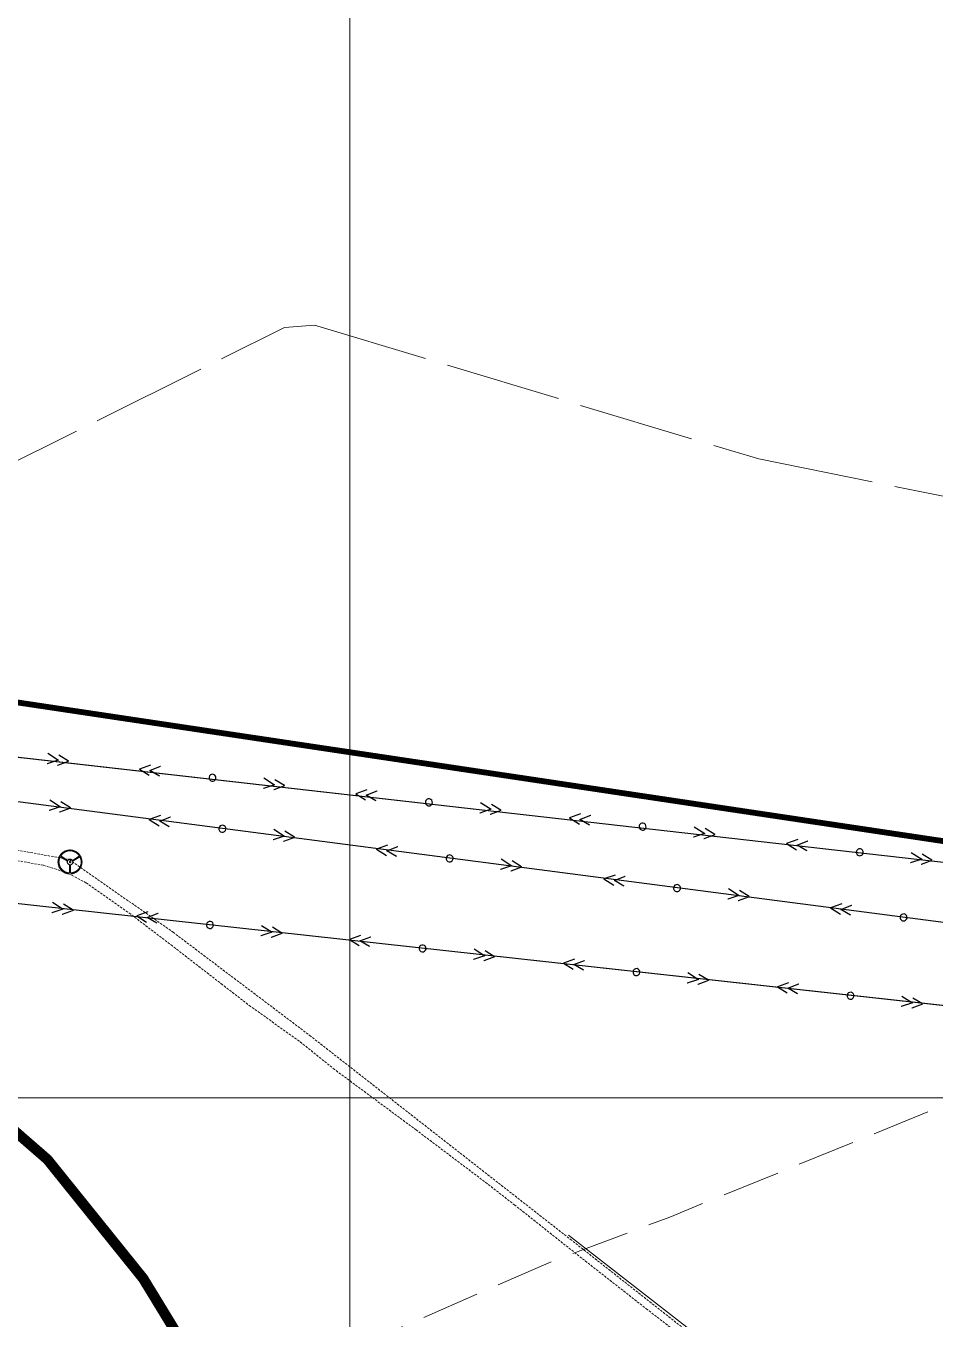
# Model space of a CAD drawing. Header units: millimetres. Extents: x 519 to 9564855, y -810 to 5021775.
# Drawn here: x 9528720 to 9529505, y 4994809 to 4995925 of the extents above; entities that cross this region are included whole.
import ezdxf

# ---------------------------------------------------------------- set-up
doc = ezdxf.new("R2010")
doc.units = ezdxf.units.MM
doc.header["$LTSCALE"] = 2
doc.header["$MEASUREMENT"] = 0
for name, pattern in [('92051501$0$GROUND1', [60, 50, -10]), ('92051501$0$GROUND2', [35, 25, -10]), ('Podzemka', [5, 2, -1, 2])]:
    doc.linetypes.add(name, pattern=pattern)
for name, color, linetype in [('AL_PIP_CRUDE OIL', 210, 'Continuous'), ('GRID_PULKOVO', 7, 'Continuous'), ('PPLINE_WAT', 7, 'WTR_LINE'), ('ROAD_ASF', 9, 'Continuous'), ('ROAD_FIELD', 255, '92051501$0$GROUND2'), ('ROAD_GROUND', 9, 'Continuous')]:
    doc.layers.add(name, color=color, linetype=linetype)
for name, color, linetype, lineweight in [('Водопровод', 5, 'Continuous', 30), ('Электро', 1, 'Continuous', 30), ('Электроснаб', 1, 'Continuous', 18), ('Электроснабжене', 1, 'Continuous', 18)]:
    doc.layers.add(name, color=color, linetype=linetype, lineweight=lineweight)
doc.styles.add('92051501$0$STANDARD', font='simplex.shx')
doc.linetypes.add('WTR_LINE', pattern='A,0.5,-0.2,["W",92051501$0$STANDARD,S=0.1,R=0,X=-0.1,Y=-0.05],-0.05', length=0.75)

msp = doc.modelspace()

# ---------------------------------------------------------------- linework, layer by layer
at = {"layer": 'AL_PIP_CRUDE OIL', "lineweight": 60, "const_width": 5}
msp.add_lwpolyline([(9523408.96955, 5008589.07215), (9522866.96955, 5008436.07215), (9522326.96955, 5007087.07215), (9522313.96594, 5006750.08943), (9522363.50455, 5006330.19015), (9523532.73502, 5003851.53167), (9523509.9659, 5003501.17422), (9523544.63322, 5003488.85485), (9523203.95221, 5002551.92724), (9523207.94138, 5002504.46778), (9521587.24018, 4997999.63007), (9523708.12981, 4995731.08727), (9526814.15531, 4995451.17542), (9528489.4409, 4995215.37355), (9528594.43514, 4995358.95224), (9530593.64001, 4995059.64331), (9530879.24426, 4994914.43479), (9530977.35799, 4994842.68501), (9531002.94658, 4994841.81396), (9531002.94658, 4994841.81396), (9531002.94648, 4994841.81391)], dxfattribs=at)
at = {"layer": 'GRID_PULKOVO', "lineweight": 0}
for p, q in [((9529000, 5011000), (9529000, 4992000)), ((9519000, 4995000), (9533000, 4995000))]:
    msp.add_line(p, q, dxfattribs=at)
at = {"layer": 'PPLINE_WAT', "lineweight": 0}
for points in [[(9528758.37357, 4995213.92046), (9528758.37357, 4995213.92046), (9528758.90329, 4995213.91007), (9528759.42262, 4995213.86853), (9528759.94196, 4995213.79582), (9528760.45091, 4995213.71273), (9528760.94947, 4995213.58809), (9528761.43765, 4995213.45306), (9528761.92582, 4995213.28687), (9528762.39322, 4995213.09991), (9528762.85024, 4995212.89218), (9528763.29687, 4995212.66367), (9528763.73311, 4995212.41439), (9528764.15896, 4995212.14433), (9528764.56405, 4995211.85351), (9528764.95874, 4995211.5419), (9528765.33266, 4995211.21992), (9528765.6962, 4995210.87715), (9528766.03896, 4995210.51362), (9528766.37133, 4995210.1397), (9528766.68294, 4995209.745), (9528766.97376, 4995209.33992), (9528767.24382, 4995208.91407), (9528767.4931, 4995208.47782), (9528767.72161, 4995208.03119), (9528767.93973, 4995207.57418), (9528768.12669, 4995207.09639), (9528768.29288, 4995206.6186), (9528768.4279, 4995206.12004), (9528768.54216, 4995205.62148), (9528768.63564, 4995205.11253), (9528768.70834, 4995204.59319), (9528768.74989, 4995204.06347), (9528768.76028, 4995203.53375), (9528768.76028, 4995203.53375), (9528768.74989, 4995202.99364), (9528768.70834, 4995202.46392), (9528768.63564, 4995201.94458), (9528768.54216, 4995201.43563), (9528768.4279, 4995200.93707), (9528768.29288, 4995200.43851), (9528768.12669, 4995199.95034), (9528767.93973, 4995199.48293), (9528767.72161, 4995199.02592), (9528767.4931, 4995198.57929), (9528767.24382, 4995198.14305), (9528766.97376, 4995197.71719), (9528766.68294, 4995197.31211), (9528766.37133, 4995196.91742), (9528766.03896, 4995196.54349), (9528765.6962, 4995196.17996), (9528765.33266, 4995195.8372), (9528764.95874, 4995195.51521), (9528764.56405, 4995195.20361), (9528764.15896, 4995194.91278), (9528763.73311, 4995194.64273), (9528763.29687, 4995194.39345), (9528762.85024, 4995194.16494), (9528762.39322, 4995193.9572), (9528761.92582, 4995193.77024), (9528761.43765, 4995193.61444), (9528760.94947, 4995193.46903), (9528760.45091, 4995193.35477), (9528759.94196, 4995193.26129), (9528759.42262, 4995193.19897), (9528758.90329, 4995193.15743), (9528758.37357, 4995193.14704), (9528758.37357, 4995193.14704), (9528757.83346, 4995193.15743), (9528757.30374, 4995193.19897), (9528756.7844, 4995193.26129), (9528756.27545, 4995193.35477), (9528755.7665, 4995193.46903), (9528755.27833, 4995193.61444), (9528754.79015, 4995193.77024), (9528754.32275, 4995193.9572), (9528753.85535, 4995194.16494), (9528753.40872, 4995194.39345), (9528752.97248, 4995194.64273), (9528752.55701, 4995194.91278), (9528752.15193, 4995195.20361), (9528751.75723, 4995195.51521), (9528751.38331, 4995195.8372), (9528751.01978, 4995196.17996), (9528750.67701, 4995196.54349), (9528750.34464, 4995196.91742), (9528750.04343, 4995197.31211), (9528749.7526, 4995197.71719), (9528749.48254, 4995198.14305), (9528749.23326, 4995198.57929), (9528749.00475, 4995199.02592), (9528748.79702, 4995199.48293), (9528748.61006, 4995199.95034), (9528748.45426, 4995200.43851), (9528748.30884, 4995200.93707), (9528748.19459, 4995201.43563), (9528748.10111, 4995201.94458), (9528748.03879, 4995202.46392), (9528747.99724, 4995202.99364), (9528747.98686, 4995203.53375), (9528747.98686, 4995203.53375), (9528747.99724, 4995204.06347), (9528748.03879, 4995204.59319), (9528748.10111, 4995205.11253), (9528748.19459, 4995205.62148), (9528748.30884, 4995206.12004), (9528748.45426, 4995206.6186), (9528748.61006, 4995207.09639), (9528748.79702, 4995207.57418), (9528749.00475, 4995208.03119), (9528749.23326, 4995208.47782), (9528749.48254, 4995208.91407), (9528749.7526, 4995209.33992), (9528750.04343, 4995209.745), (9528750.34464, 4995210.1397), (9528750.67701, 4995210.51362), (9528751.01978, 4995210.87715), (9528751.38331, 4995211.21992), (9528751.75723, 4995211.5419), (9528752.15193, 4995211.85351), (9528752.55701, 4995212.14433), (9528752.97248, 4995212.41439), (9528753.40872, 4995212.66367), (9528753.85535, 4995212.89218), (9528754.32275, 4995213.09991), (9528754.79015, 4995213.28687), (9528755.27833, 4995213.45306), (9528755.7665, 4995213.58809), (9528756.27545, 4995213.71273), (9528756.7844, 4995213.79582), (9528757.30374, 4995213.86853), (9528757.83346, 4995213.91007), (9528758.37357, 4995213.92046)], [(9528757.96849, 4995201.14481), (9528757.96849, 4995201.14481), (9528757.72959, 4995201.2279), (9528757.50108, 4995201.32138), (9528757.27258, 4995201.44602), (9528757.06484, 4995201.58105), (9528756.86749, 4995201.73685), (9528756.69092, 4995201.90304), (9528756.52473, 4995202.09), (9528756.38971, 4995202.28735), (9528756.26506, 4995202.49508), (9528756.1612, 4995202.7132), (9528756.08849, 4995202.94171), (9528756.03656, 4995203.1806), (9528756.01578, 4995203.42988), (9528756.02617, 4995203.67916), (9528756.06772, 4995203.92845), (9528756.14042, 4995204.18811), (9528749.93956, 4995208.08313), (9528749.93956, 4995208.08313), (9528749.80453, 4995207.83385), (9528749.67989, 4995207.58457), (9528749.56564, 4995207.3249), (9528749.46177, 4995207.06523), (9528749.3579, 4995206.79518), (9528749.26442, 4995206.51474), (9528749.18133, 4995206.24468), (9528749.10862, 4995205.95385), (9528749.0463, 4995205.67341), (9528748.99437, 4995205.38258), (9528748.94243, 4995205.09176), (9528748.91127, 4995204.80093), (9528748.88011, 4995204.49971), (9528748.85934, 4995204.1985), (9528748.84895, 4995203.89729), (9528748.84895, 4995203.59607), (9528748.85934, 4995203.29486), (9528748.88011, 4995202.99364), (9528748.90089, 4995202.68204), (9528748.94243, 4995202.38083), (9528748.98398, 4995202.07961), (9528749.0463, 4995201.7784), (9528749.10862, 4995201.47718), (9528749.18133, 4995201.17597), (9528749.26442, 4995200.87475), (9528749.3579, 4995200.58392), (9528749.46177, 4995200.2931), (9528749.57602, 4995200.00227), (9528749.70066, 4995199.71144), (9528749.83569, 4995199.431), (9528749.9811, 4995199.15056), (9528750.13691, 4995198.87012), (9528750.13691, 4995198.87012), (9528750.29271, 4995198.60006), (9528750.46928, 4995198.34039), (9528750.63547, 4995198.08073), (9528750.82243, 4995197.83145), (9528751.01978, 4995197.59255), (9528751.21712, 4995197.35366), (9528751.41447, 4995197.12515), (9528751.63259, 4995196.90703), (9528751.84033, 4995196.69929), (9528752.06883, 4995196.49156), (9528752.29734, 4995196.29421), (9528752.53624, 4995196.10725), (9528752.77513, 4995195.92029), (9528753.01402, 4995195.7541), (9528753.26331, 4995195.58792), (9528753.52297, 4995195.43212), (9528753.77225, 4995195.27632), (9528754.04231, 4995195.14129), (9528754.30198, 4995195.00626), (9528754.57203, 4995194.88162), (9528754.84209, 4995194.76737), (9528755.12253, 4995194.6635), (9528755.39258, 4995194.55963), (9528755.67302, 4995194.47654), (9528755.96385, 4995194.39345), (9528756.24429, 4995194.32074), (9528756.52473, 4995194.25842), (9528756.81556, 4995194.20648), (9528757.10639, 4995194.15455), (9528757.38683, 4995194.12339), (9528757.67766, 4995194.10262), (9528757.96849, 4995194.08184), (9528757.96849, 4995201.14481)], [(9528756.50396, 4995204.95673), (9528756.50396, 4995204.95673), (9528756.71169, 4995205.20601), (9528756.95059, 4995205.42413), (9528757.21026, 4995205.60071), (9528757.46992, 4995205.73573), (9528757.75036, 4995205.82921), (9528758.04119, 4995205.90192), (9528758.33202, 4995205.93308), (9528758.62285, 4995205.93308), (9528758.90329, 4995205.90192), (9528759.18373, 4995205.8396), (9528759.4434, 4995205.75651), (9528759.68229, 4995205.64225), (9528759.9108, 4995205.50723), (9528760.09776, 4995205.34104), (9528760.26395, 4995205.16446), (9528760.39898, 4995204.95673), (9528766.48559, 4995208.76865), (9528766.48559, 4995208.76865), (9528766.34017, 4995209.00755), (9528766.17399, 4995209.23605), (9528766.0078, 4995209.46456), (9528765.83123, 4995209.69307), (9528765.64426, 4995209.91119), (9528765.4573, 4995210.12931), (9528765.24957, 4995210.33705), (9528765.04184, 4995210.54478), (9528764.82371, 4995210.74213), (9528764.60559, 4995210.93947), (9528764.3667, 4995211.12644), (9528764.1278, 4995211.30301), (9528763.88891, 4995211.47958), (9528763.63963, 4995211.64577), (9528763.37996, 4995211.81196), (9528763.12029, 4995211.95737), (9528762.85024, 4995212.10279), (9528762.58018, 4995212.2482), (9528762.29974, 4995212.37284), (9528762.0193, 4995212.49748), (9528761.73886, 4995212.61174), (9528761.44803, 4995212.7156), (9528761.15721, 4995212.80908), (9528760.86638, 4995212.89218), (9528760.56516, 4995212.97527), (9528760.26395, 4995213.03759), (9528759.96273, 4995213.09991), (9528759.65113, 4995213.15184), (9528759.34992, 4995213.183), (9528759.03832, 4995213.21416), (9528758.72672, 4995213.22455), (9528758.41511, 4995213.23494), (9528758.41511, 4995213.23494), (9528758.10351, 4995213.22455), (9528757.79191, 4995213.21416), (9528757.48031, 4995213.183), (9528757.16871, 4995213.15184), (9528756.86749, 4995213.09991), (9528756.56628, 4995213.04798), (9528756.26506, 4995212.98566), (9528755.97424, 4995212.91295), (9528755.67302, 4995212.81947), (9528755.39258, 4995212.72599), (9528755.10175, 4995212.63251), (9528754.82131, 4995212.51825), (9528754.55126, 4995212.39361), (9528754.2812, 4995212.26897), (9528754.01115, 4995212.13395), (9528753.75148, 4995211.98853), (9528753.49181, 4995211.84312), (9528753.24253, 4995211.67693), (9528752.99325, 4995211.51074), (9528752.75436, 4995211.34456), (9528752.52585, 4995211.1576), (9528752.29734, 4995210.97063), (9528752.07922, 4995210.78367), (9528751.8611, 4995210.57594), (9528751.65337, 4995210.36821), (9528751.45602, 4995210.16047), (9528751.26906, 4995209.94235), (9528751.0821, 4995209.71384), (9528750.90552, 4995209.48533), (9528750.72895, 4995209.25683), (9528750.57315, 4995209.01793), (9528750.41735, 4995208.76865), (9528756.50396, 4995204.95673)], [(9528758.45666, 4995204.18811), (9528758.45666, 4995204.18811), (9528758.32163, 4995204.17773), (9528758.19699, 4995204.13618), (9528758.09313, 4995204.07386), (9528757.98926, 4995204.00115), (9528757.91655, 4995203.89729), (9528757.85423, 4995203.79342), (9528757.81268, 4995203.66878), (9528757.8023, 4995203.53375), (9528757.8023, 4995203.53375), (9528757.81268, 4995203.39872), (9528757.85423, 4995203.28447), (9528757.91655, 4995203.17022), (9528757.98926, 4995203.07674), (9528758.09313, 4995202.99364), (9528758.19699, 4995202.94171), (9528758.32163, 4995202.90016), (9528758.45666, 4995202.88977), (9528758.45666, 4995202.88977), (9528758.59169, 4995202.90016), (9528758.70594, 4995202.94171), (9528758.8202, 4995202.99364), (9528758.91368, 4995203.07674), (9528758.99677, 4995203.17022), (9528759.0487, 4995203.28447), (9528759.09025, 4995203.39872), (9528759.10064, 4995203.53375), (9528759.10064, 4995203.53375), (9528759.09025, 4995203.66878), (9528759.0487, 4995203.79342), (9528758.99677, 4995203.89729), (9528758.91368, 4995204.00115), (9528758.8202, 4995204.07386), (9528758.70594, 4995204.13618), (9528758.59169, 4995204.17773), (9528758.45666, 4995204.18811)], [(9528760.76251, 4995204.18811), (9528760.76251, 4995204.18811), (9528760.82483, 4995203.91806), (9528760.85599, 4995203.648), (9528760.85599, 4995203.38834), (9528760.83522, 4995203.13906), (9528760.79367, 4995202.88977), (9528760.73135, 4995202.65088), (9528760.63787, 4995202.43276), (9528760.534, 4995202.22502), (9528760.39898, 4995202.02768), (9528760.23279, 4995201.84072), (9528760.05621, 4995201.68491), (9528759.85887, 4995201.52911), (9528759.64075, 4995201.40447), (9528759.40185, 4995201.30061), (9528759.14218, 4995201.20713), (9528758.86174, 4995201.14481), (9528758.86174, 4995194.08184), (9528758.86174, 4995194.08184), (9528759.14218, 4995194.09223), (9528759.42262, 4995194.113), (9528759.70307, 4995194.14416), (9528759.98351, 4995194.18571), (9528760.26395, 4995194.23764), (9528760.54439, 4995194.28958), (9528760.82483, 4995194.36228), (9528761.10527, 4995194.43499), (9528761.38571, 4995194.51809), (9528761.66615, 4995194.61157), (9528761.9466, 4995194.71543), (9528762.21665, 4995194.8193), (9528762.4867, 4995194.94394), (9528762.75676, 4995195.06858), (9528763.02681, 4995195.20361), (9528763.28648, 4995195.34902), (9528763.54615, 4995195.49444), (9528763.80582, 4995195.66062), (9528764.0551, 4995195.82681), (9528764.30438, 4995196.00339), (9528764.54327, 4995196.17996), (9528764.78217, 4995196.37731), (9528765.01067, 4995196.57465), (9528765.23918, 4995196.78239), (9528765.4573, 4995196.99012), (9528765.66504, 4995197.21863), (9528765.87277, 4995197.44714), (9528766.07012, 4995197.68603), (9528766.25708, 4995197.92493), (9528766.44404, 4995198.17421), (9528766.61023, 4995198.43388), (9528766.77642, 4995198.70393), (9528766.77642, 4995198.70393), (9528766.93222, 4995198.98437), (9528767.07763, 4995199.26481), (9528767.21266, 4995199.55564), (9528767.3373, 4995199.83608), (9528767.44117, 4995200.12691), (9528767.54503, 4995200.42812), (9528767.63851, 4995200.71895), (9528767.72161, 4995201.00978), (9528767.79431, 4995201.31099), (9528767.86702, 4995201.61221), (9528767.91895, 4995201.90304), (9528767.9605, 4995202.20425), (9528767.99166, 4995202.50547), (9528768.02282, 4995202.80668), (9528768.03321, 4995203.09751), (9528768.04359, 4995203.39872), (9528768.04359, 4995203.69994), (9528768.02282, 4995203.99077), (9528768.00205, 4995204.28159), (9528767.97089, 4995204.58281), (9528767.93973, 4995204.87364), (9528767.88779, 4995205.15408), (9528767.83586, 4995205.44491), (9528767.76315, 4995205.72535), (9528767.69045, 4995206.00579), (9528767.60735, 4995206.28623), (9528767.51387, 4995206.56667), (9528767.42039, 4995206.83672), (9528767.30614, 4995207.09639), (9528767.19188, 4995207.36645), (9528767.06724, 4995207.62611), (9528766.93222, 4995207.8754), (9528760.76251, 4995204.18811)]]:
    msp.add_lwpolyline(points, dxfattribs=at)
at = {"layer": 'PPLINE_WAT', "color": 5, "lineweight": 0, "ltscale": 20}
msp.add_lwpolyline([(9529188.66917, 4994881.52913), (9531307.88634, 4993234.57187)], dxfattribs=at)
at = {"layer": 'ROAD_ASF', "lineweight": 0}
for points in [[(9531263.64645, 4994220.86751), (9530830.237, 4993648.455), (9530761.837, 4993565.455), (9530041.837, 4992767.955), (9530013.337, 4992808.155), (9528913.737, 4994698.855), (9528824.037, 4994845.855), (9528741.037, 4994948.955), (9528618.437, 4995055.455), (9528459.737, 4995134.155), (9528299.337, 4995174.855), (9526231.837, 4995387.455)], [(9531268.42995, 4994217.24562), (9530834.94589, 4993644.73458), (9530766.38121, 4993561.53474), (9530041.27284, 4992758.37651), (9530008.28613, 4992804.90514), (9528908.58224, 4994695.78378), (9528819.11855, 4994842.39651), (9528736.69858, 4994944.77601), (9528615.0826, 4995050.42121), (9528457.64292, 4995128.49621), (9528298.2867, 4995168.93136), (9526231.21481, 4995381.48735)]]:
    msp.add_lwpolyline(points, dxfattribs=at)
at = {"layer": 'ROAD_FIELD', "linetype": '92051501$0$GROUND1', "lineweight": 0}
msp.add_lwpolyline([(9528141.037, 4997533.455), (9528157.237, 4997016.555), (9528167.837, 4996637.255), (9528194.237, 4995623.855), (9528179.537, 4995423.155), (9528144.137, 4995197.755), (9528175.637, 4995235.355), (9528263.037, 4995273.855), (9528445.537, 4995407.855), (9528674.437, 4995530.655), (9528943.637, 4995664.755), (9528969.437, 4995666.755), (9529352.937, 4995551.255), (9529540.57899, 4995513.34668), (9529950.237, 4995430.355), (9530122.90704, 4995390.99497), (9530268.337, 4995442.655), (9530387.95842, 4995455.74803)], dxfattribs=at)
at = {"layer": 'ROAD_FIELD', "lineweight": 0, "flags": 128}
msp.add_lwpolyline([(9530708.781, 4995236.2), (9530601.91814, 4995195.03657), (9530358.53028, 4995167.61326), (9530259.50487, 4995190.26731), (9530011.3448, 4995186.69033), (9529875.33393, 4995149.72851), (9529793.333, 4995107.674), (9529276.15022, 4994897.22723), (9529177.141, 4994860.043), (9528891.45638, 4994735.36839)], dxfattribs=at)
at = {"layer": 'ROAD_GROUND', "color": 8, "lineweight": 0, "const_width": 9}
msp.add_lwpolyline([(9531266.0382, 4994219.05657), (9530832.59145, 4993646.59479), (9530764.10911, 4993563.49487), (9530041.55492, 4992763.16576), (9530010.81156, 4992806.53007), (9528911.14311, 4994697.34643), (9528821.57777, 4994844.12576), (9528738.86779, 4994946.86551), (9528616.7598, 4995052.93811), (9528458.68996, 4995131.32561), (9528298.81185, 4995171.89318), (9526231.52379, 4995384.4714)], dxfattribs=at)
at = {"layer": 'Водопровод', "linetype": 'Podzemka', "lineweight": 0, "ltscale": 0.5}
for points in [[(9527594.44513, 4995374.98379), (9527801.7804, 4995344.91779), (9527924.20862, 4995325.36182), (9528154.8489, 4995296.92321), (9528267.24874, 4995278.73774), (9528381.44075, 4995263.129), (9528507.01178, 4995245.45781), (9528632.79828, 4995228.01697), (9528757.65403, 4995205.71898), (9528847.35142, 4995142.92121), (9528965.30046, 4995053.91477), (9529190.3045, 4994878.04505), (9529367.78898, 4994738.44812), (9529493.07875, 4994645.61632)], [(9529309.78706, 4994776.59707), (9529256.78717, 4994817.34964), (9529202.46614, 4994859.88805), (9529142.39449, 4994907.48822), (9529118.53219, 4994926.05685), (9529057.21509, 4994972.32667), (9528986.7917, 4995024.48447), (9528956.34057, 4995048.9552), (9528914.3141, 4995078.86842), (9528889.95278, 4995097.64225), (9528846.78339, 4995131.09892), (9528810.75223, 4995158.46125), (9528772.10127, 4995185.62184), (9528758.4433, 4995192.90361), (9528746.31533, 4995197.3623), (9528735.48889, 4995200.6914), (9528705.6428, 4995205.94068)]]:
    msp.add_lwpolyline(points, dxfattribs=at)
at = {"layer": 'Электро'}
for p, q in [((9523675.71145, 4995866.21379), (9529559.83969, 4995197.83227)), ((9529578.83595, 4995072.17117), (9523696.51523, 4995720.48046)), ((9528748.36191, 4995291.1358), (9528739.14834, 4995297.04732)), ((9528756.94249, 4995290.63199), (9528748.64287, 4995295.67387)), ((9528748.14081, 4995291.41583), (9528738.61595, 4995288.22165)), ((9528756.91296, 4995290.38151), (9528747.60921, 4995286.90731)), ((9528827.79522, 4995287.14722), (9528818.24084, 4995283.70257)), ((9528818.24084, 4995283.70257), (9528826.76156, 4995278.38065)), ((9528827.23409, 4995282.38822), (9528836.56738, 4995286.1129)), ((9528835.56325, 4995277.59681), (9528827.23409, 4995282.38822)), ((9528935.03581, 4995269.93141), (9528925.82225, 4995275.84292)), ((9528943.6164, 4995269.42759), (9528935.31677, 4995274.46948)), ((9528934.81471, 4995270.21143), (9528925.28986, 4995267.01725)), ((9528943.58686, 4995269.17712), (9528934.28312, 4995265.70291)), ((9529014.64691, 4995265.92262), (9529005.09253, 4995262.47797)), ((9529005.09253, 4995262.47797), (9529013.61326, 4995257.15606)), ((9529014.08579, 4995261.16363), (9529023.41907, 4995264.88831)), ((9529022.41495, 4995256.37222), (9529014.08579, 4995261.16363)), ((9528750.00246, 4995251.09112), (9528740.45619, 4995247.96152)), ((9528750.22166, 4995250.8096), (9528741.04835, 4995256.78339)), ((9528758.7674, 4995249.99741), (9528749.44034, 4995246.5863)), ((9528758.79863, 4995250.24767), (9528750.53335, 4995255.34566)), ((9529121.66641, 4995248.98684), (9529112.14155, 4995245.79266)), ((9529121.88751, 4995248.70682), (9529112.67395, 4995254.61833)), ((9529130.43856, 4995247.95253), (9529121.13481, 4995244.47832)), ((9529130.46809, 4995248.203), (9529122.16847, 4995253.24488)), ((9528836.40656, 4995243.51821), (9528826.82907, 4995240.13835)), ((9528826.82907, 4995240.13835), (9528835.31355, 4995234.75885)), ((9528835.81321, 4995238.76313), (9528845.17151, 4995242.4245)), ((9528844.10972, 4995233.9154), (9528835.81321, 4995238.76313)), ((9529199.15207, 4995244.96458), (9529189.59769, 4995241.51993)), ((9529189.59769, 4995241.51993), (9529198.11842, 4995236.19801)), ((9529198.59094, 4995240.20558), (9529207.92423, 4995243.93026)), ((9529206.92011, 4995235.41417), (9529198.59094, 4995240.20558)), ((9528943.30888, 4995225.85792), (9528933.76261, 4995222.72833)), ((9528943.52808, 4995225.5764), (9528934.35477, 4995231.55019)), ((9528952.10505, 4995225.01448), (9528943.83977, 4995230.11247)), ((9529306.17156, 4995228.02879), (9529296.64671, 4995224.83461)), ((9529306.39266, 4995227.74877), (9529297.1791, 4995233.66028)), ((9529314.94372, 4995226.99448), (9529305.63997, 4995223.52027)), ((9529314.97325, 4995227.24495), (9529306.67362, 4995232.28684)), ((9528952.07383, 4995224.76421), (9528942.74676, 4995221.3531)), ((9529032.61121, 4995217.90669), (9529023.03372, 4995214.52684)), ((9529023.03372, 4995214.52684), (9529031.5182, 4995209.14733)), ((9529032.01786, 4995213.15161), (9529041.37616, 4995216.81298)), ((9529386.64153, 4995222.83282), (9529377.08715, 4995219.38817)), ((9529377.08715, 4995219.38817), (9529385.60788, 4995214.06625)), ((9529386.0804, 4995218.07382), (9529395.41369, 4995221.7985)), ((9529394.40957, 4995213.28241), (9529386.0804, 4995218.07382)), ((9529040.31438, 4995208.30388), (9529032.01786, 4995213.15161)), ((9529139.73273, 4995199.96489), (9529130.55943, 4995205.93867)), ((9529148.30971, 4995199.40296), (9529140.04443, 4995204.50095)), ((9529493.66102, 4995205.89703), (9529484.13617, 4995202.70285)), ((9529493.88212, 4995205.61701), (9529484.66856, 4995211.52852)), ((9529502.43318, 4995204.86272), (9529493.12943, 4995201.38851)), ((9529502.46271, 4995205.11319), (9529494.16308, 4995210.15508)), ((9529139.51354, 4995200.2464), (9529129.96727, 4995197.11681)), ((9529148.27848, 4995199.15269), (9529138.95142, 4995195.74158)), ((9529228.92349, 4995192.28112), (9529219.346, 4995188.90127)), ((9529219.346, 4995188.90127), (9529227.83048, 4995183.52176)), ((9529228.33014, 4995187.52604), (9529237.68844, 4995191.18741)), ((9529236.62666, 4995182.67832), (9529228.33014, 4995187.52604)), ((9529335.82581, 4995174.62083), (9529326.27954, 4995171.49124)), ((9529336.04501, 4995174.33932), (9529326.8717, 4995180.31311)), ((9529344.59076, 4995173.52712), (9529335.26369, 4995170.11602)), ((9529344.62199, 4995173.77739), (9529336.3567, 4995178.87538)), ((9528752.28082, 4995162.81202), (9528742.73992, 4995159.6661)), ((9528752.5005, 4995162.53088), (9528743.31699, 4995168.48896)), ((9528761.04763, 4995161.73331), (9528751.72641, 4995158.30625)), ((9528761.07843, 4995161.98363), (9528752.80443, 4995167.06747)), ((9528825.63137, 4995160.39095), (9528816.05968, 4995156.99472)), ((9528825.04616, 4995155.63486), (9528834.39818, 4995159.31224)), ((9529424.62773, 4995167.36758), (9529415.02727, 4995164.05355)), ((9529415.02727, 4995164.05355), (9529423.47462, 4995158.61593)), ((9529424.00176, 4995162.61668), (9529433.38497, 4995166.21374)), ((9529432.2648, 4995157.71213), (9529424.00176, 4995162.61668)), ((9528816.05968, 4995156.99472), (9528824.55335, 4995151.62973)), ((9528833.35096, 4995150.80134), (9528825.04616, 4995155.63486)), ((9528932.78343, 4995142.63243), (9528923.59992, 4995148.59051)), ((9528932.56375, 4995142.91357), (9528923.02285, 4995139.76765)), ((9528941.33056, 4995141.83485), (9528932.00934, 4995138.40779)), ((9528941.36136, 4995142.08517), (9528933.08737, 4995147.16902)), ((9529009.23567, 4995140.12591), (9528999.66397, 4995136.72968)), ((9528999.66397, 4995136.72968), (9529008.15764, 4995131.36469)), ((9529008.65045, 4995135.36982), (9529018.00248, 4995139.0472)), ((9529016.95525, 4995130.5363), (9529008.65045, 4995135.36982)), ((9529116.38772, 4995122.36739), (9529107.20421, 4995128.32547)), ((9529124.96565, 4995121.82013), (9529116.69166, 4995126.90397)), ((9529116.16805, 4995122.64853), (9529106.62715, 4995119.50261)), ((9529124.93485, 4995121.56981), (9529115.61363, 4995118.14275)), ((9529193.90514, 4995119.7433), (9529184.33344, 4995116.34707)), ((9529184.33344, 4995116.34707), (9529192.82711, 4995110.98208)), ((9529193.31993, 4995114.98721), (9529202.67195, 4995118.66459)), ((9529201.62472, 4995110.15369), (9529193.31993, 4995114.98721)), ((9529301.0572, 4995101.98478), (9529291.87368, 4995107.94286)), ((9529309.63512, 4995101.43752), (9529301.36113, 4995106.52137)), ((9529300.83752, 4995102.26592), (9529291.29662, 4995099.12)), ((9529309.60432, 4995101.1872), (9529300.2831, 4995097.76014)), ((9529378.70008, 4995099.34685), (9529369.12838, 4995095.95061)), ((9529369.12838, 4995095.95061), (9529377.62205, 4995090.58563)), ((9529378.11487, 4995094.59075), (9529387.46689, 4995098.26813)), ((9529386.41966, 4995089.75723), (9529378.11487, 4995094.59075)), ((9529485.63246, 4995081.86946), (9529476.09156, 4995078.72354)), ((9529485.85214, 4995081.58832), (9529476.66862, 4995087.54641)), ((9529494.39926, 4995080.79075), (9529485.07805, 4995077.36369)), ((9529494.43006, 4995081.04107), (9529486.15607, 4995086.12491))]:
    msp.add_line(p, q, dxfattribs=at)
at = {"layer": 'Электро', "ltscale": 25}
msp.add_line((9529547.11914, 4995146.8866), (9526913.03059, 4995489.95549), dxfattribs=at)
at = {"layer": 'Электро'}
for centre, start, end in [((9528881.38249, 4995276.22773), 103.87180617, 283.87180617), ((9528881.38249, 4995276.22773), 283.87180617, 103.87180617), ((9529068.23419, 4995255.00314), 103.87181541, 283.87181541), ((9529068.23419, 4995255.00314), 283.87181541, 103.87181541), ((9529252.73935, 4995234.04509), 103.87180639, 283.87180639), ((9529252.73935, 4995234.04509), 283.87180639, 103.87180639), ((9528889.91864, 4995232.236), 103.48371452, 283.48371452), ((9528889.91864, 4995232.236), 283.48371452, 103.48371452), ((9529440.22881, 4995211.91333), 103.87180639, 283.87180639), ((9529440.22881, 4995211.91333), 283.87180639, 103.87180639), ((9529086.12329, 4995206.62448), 103.48371705, 283.48371705), ((9529086.12329, 4995206.62448), 283.48371705, 103.48371705), ((9529282.43557, 4995180.99892), 103.48371705, 283.48371705), ((9529282.43557, 4995180.99892), 283.48371705, 103.48371705), ((9529478.06111, 4995155.71833), 283.09042326, 103.09042326), ((9528879.16268, 4995149.20031), 103.58174038, 283.58174038), ((9528879.16268, 4995149.20031), 283.58174038, 103.58174038), ((9529478.06111, 4995155.71833), 103.09042326, 283.09042326), ((9529062.76697, 4995128.93526), 103.58173105, 283.58173105), ((9529062.76697, 4995128.93526), 283.58173105, 103.58173105), ((9529247.43644, 4995108.55265), 103.58173588, 283.58173588), ((9529247.43644, 4995108.55265), 283.58173588, 103.58173588), ((9529432.23138, 4995088.1562), 103.58172885, 283.58172885), ((9529432.23138, 4995088.1562), 283.58172885, 103.58172885)]:
    msp.add_arc(centre, 3, start, end, dxfattribs=at)
at = {"layer": 'Электроснаб', "color": 1, "lineweight": 0}
for p, q in [((9523675.71145, 4995866.21379), (9529559.83969, 4995197.83227)), ((9529578.83595, 4995072.17117), (9523696.51523, 4995720.48046)), ((9528748.36191, 4995291.1358), (9528739.14834, 4995297.04732)), ((9528756.94249, 4995290.63199), (9528748.64287, 4995295.67387)), ((9528748.14081, 4995291.41583), (9528738.61595, 4995288.22165)), ((9528756.91296, 4995290.38151), (9528747.60921, 4995286.90731)), ((9528827.79522, 4995287.14722), (9528818.24084, 4995283.70257)), ((9528818.24084, 4995283.70257), (9528826.76156, 4995278.38065)), ((9528827.23409, 4995282.38822), (9528836.56738, 4995286.1129)), ((9528835.56325, 4995277.59681), (9528827.23409, 4995282.38822)), ((9528935.03581, 4995269.93141), (9528925.82225, 4995275.84292)), ((9528943.6164, 4995269.42759), (9528935.31677, 4995274.46948)), ((9528934.81471, 4995270.21143), (9528925.28986, 4995267.01725)), ((9528943.58686, 4995269.17712), (9528934.28312, 4995265.70291)), ((9529014.64691, 4995265.92262), (9529005.09253, 4995262.47797)), ((9529005.09253, 4995262.47797), (9529013.61326, 4995257.15606)), ((9529014.08579, 4995261.16363), (9529023.41907, 4995264.88831)), ((9529022.41495, 4995256.37222), (9529014.08579, 4995261.16363)), ((9528750.00246, 4995251.09112), (9528740.45619, 4995247.96152)), ((9528750.22166, 4995250.8096), (9528741.04835, 4995256.78339)), ((9528758.7674, 4995249.99741), (9528749.44034, 4995246.5863)), ((9528758.79863, 4995250.24767), (9528750.53335, 4995255.34566)), ((9529121.66641, 4995248.98684), (9529112.14155, 4995245.79266)), ((9529121.88751, 4995248.70682), (9529112.67395, 4995254.61833)), ((9529130.43856, 4995247.95253), (9529121.13481, 4995244.47832)), ((9529130.46809, 4995248.203), (9529122.16847, 4995253.24488)), ((9528836.40656, 4995243.51821), (9528826.82907, 4995240.13835)), ((9528826.82907, 4995240.13835), (9528835.31355, 4995234.75885)), ((9528835.81321, 4995238.76313), (9528845.17151, 4995242.4245)), ((9528844.10972, 4995233.9154), (9528835.81321, 4995238.76313)), ((9529199.15207, 4995244.96458), (9529189.59769, 4995241.51993)), ((9529189.59769, 4995241.51993), (9529198.11842, 4995236.19801)), ((9529198.59094, 4995240.20558), (9529207.92423, 4995243.93026)), ((9529206.92011, 4995235.41417), (9529198.59094, 4995240.20558)), ((9528943.30888, 4995225.85792), (9528933.76261, 4995222.72833)), ((9528943.52808, 4995225.5764), (9528934.35477, 4995231.55019)), ((9528952.10505, 4995225.01448), (9528943.83977, 4995230.11247)), ((9529306.17156, 4995228.02879), (9529296.64671, 4995224.83461)), ((9529306.39266, 4995227.74877), (9529297.1791, 4995233.66028)), ((9529314.94372, 4995226.99448), (9529305.63997, 4995223.52027)), ((9529314.97325, 4995227.24495), (9529306.67362, 4995232.28684)), ((9528952.07383, 4995224.76421), (9528942.74676, 4995221.3531)), ((9529032.61121, 4995217.90669), (9529023.03372, 4995214.52684)), ((9529023.03372, 4995214.52684), (9529031.5182, 4995209.14733)), ((9529032.01786, 4995213.15161), (9529041.37616, 4995216.81298)), ((9529386.64153, 4995222.83282), (9529377.08715, 4995219.38817)), ((9529377.08715, 4995219.38817), (9529385.60788, 4995214.06625)), ((9529386.0804, 4995218.07382), (9529395.41369, 4995221.7985)), ((9529394.40957, 4995213.28241), (9529386.0804, 4995218.07382)), ((9529040.31438, 4995208.30388), (9529032.01786, 4995213.15161)), ((9529139.73273, 4995199.96489), (9529130.55943, 4995205.93867)), ((9529148.30971, 4995199.40296), (9529140.04443, 4995204.50095)), ((9529493.66102, 4995205.89703), (9529484.13617, 4995202.70285)), ((9529493.88212, 4995205.61701), (9529484.66856, 4995211.52852)), ((9529502.43318, 4995204.86272), (9529493.12943, 4995201.38851)), ((9529502.46271, 4995205.11319), (9529494.16308, 4995210.15508)), ((9529139.51354, 4995200.2464), (9529129.96727, 4995197.11681)), ((9529148.27848, 4995199.15269), (9529138.95142, 4995195.74158)), ((9529228.92349, 4995192.28112), (9529219.346, 4995188.90127)), ((9529219.346, 4995188.90127), (9529227.83048, 4995183.52176)), ((9529228.33014, 4995187.52604), (9529237.68844, 4995191.18741)), ((9529236.62666, 4995182.67832), (9529228.33014, 4995187.52604)), ((9529335.82581, 4995174.62083), (9529326.27954, 4995171.49124)), ((9529336.04501, 4995174.33932), (9529326.8717, 4995180.31311)), ((9529344.59076, 4995173.52712), (9529335.26369, 4995170.11602)), ((9529344.62199, 4995173.77739), (9529336.3567, 4995178.87538)), ((9528752.28082, 4995162.81202), (9528742.73992, 4995159.6661)), ((9528752.5005, 4995162.53088), (9528743.31699, 4995168.48896)), ((9528761.04763, 4995161.73331), (9528751.72641, 4995158.30625)), ((9528761.07843, 4995161.98363), (9528752.80443, 4995167.06747)), ((9528825.63137, 4995160.39095), (9528816.05968, 4995156.99472)), ((9528825.04616, 4995155.63486), (9528834.39818, 4995159.31224)), ((9529424.62773, 4995167.36758), (9529415.02727, 4995164.05355)), ((9529415.02727, 4995164.05355), (9529423.47462, 4995158.61593)), ((9529424.00176, 4995162.61668), (9529433.38497, 4995166.21374)), ((9529432.2648, 4995157.71213), (9529424.00176, 4995162.61668)), ((9528816.05968, 4995156.99472), (9528824.55335, 4995151.62973)), ((9528833.35096, 4995150.80134), (9528825.04616, 4995155.63486)), ((9528932.78343, 4995142.63243), (9528923.59992, 4995148.59051)), ((9528932.56375, 4995142.91357), (9528923.02285, 4995139.76765)), ((9528941.33056, 4995141.83485), (9528932.00934, 4995138.40779)), ((9528941.36136, 4995142.08517), (9528933.08737, 4995147.16902)), ((9529009.23567, 4995140.12591), (9528999.66397, 4995136.72968)), ((9528999.66397, 4995136.72968), (9529008.15764, 4995131.36469)), ((9529008.65045, 4995135.36982), (9529018.00248, 4995139.0472)), ((9529016.95525, 4995130.5363), (9529008.65045, 4995135.36982)), ((9529116.38772, 4995122.36739), (9529107.20421, 4995128.32547)), ((9529124.96565, 4995121.82013), (9529116.69166, 4995126.90397)), ((9529116.16805, 4995122.64853), (9529106.62715, 4995119.50261)), ((9529124.93485, 4995121.56981), (9529115.61363, 4995118.14275)), ((9529193.90514, 4995119.7433), (9529184.33344, 4995116.34707)), ((9529184.33344, 4995116.34707), (9529192.82711, 4995110.98208)), ((9529193.31993, 4995114.98721), (9529202.67195, 4995118.66459)), ((9529201.62472, 4995110.15369), (9529193.31993, 4995114.98721)), ((9529301.0572, 4995101.98478), (9529291.87368, 4995107.94286)), ((9529309.63512, 4995101.43752), (9529301.36113, 4995106.52137)), ((9529300.83752, 4995102.26592), (9529291.29662, 4995099.12)), ((9529309.60432, 4995101.1872), (9529300.2831, 4995097.76014)), ((9529378.70008, 4995099.34685), (9529369.12838, 4995095.95061)), ((9529369.12838, 4995095.95061), (9529377.62205, 4995090.58563)), ((9529378.11487, 4995094.59075), (9529387.46689, 4995098.26813)), ((9529386.41966, 4995089.75723), (9529378.11487, 4995094.59075)), ((9529485.63246, 4995081.86946), (9529476.09156, 4995078.72354)), ((9529485.85214, 4995081.58832), (9529476.66862, 4995087.54641)), ((9529494.39926, 4995080.79075), (9529485.07805, 4995077.36369)), ((9529494.43006, 4995081.04107), (9529486.15607, 4995086.12491))]:
    msp.add_line(p, q, dxfattribs=at)
at = {"layer": 'Электроснаб', "color": 1, "lineweight": 0, "ltscale": 25}
msp.add_line((9529547.11914, 4995146.8866), (9526913.03059, 4995489.95549), dxfattribs=at)
at = {"layer": 'Электроснаб', "color": 1, "lineweight": 0}
for centre, start, end in [((9528881.38249, 4995276.22773), 103.87180617, 283.87180617), ((9528881.38249, 4995276.22773), 283.87180617, 103.87180617), ((9529068.23419, 4995255.00314), 103.87181541, 283.87181541), ((9529068.23419, 4995255.00314), 283.87181541, 103.87181541), ((9529252.73935, 4995234.04509), 103.87180639, 283.87180639), ((9529252.73935, 4995234.04509), 283.87180639, 103.87180639), ((9528889.91864, 4995232.236), 103.48371452, 283.48371452), ((9528889.91864, 4995232.236), 283.48371452, 103.48371452), ((9529440.22881, 4995211.91333), 103.87180639, 283.87180639), ((9529440.22881, 4995211.91333), 283.87180639, 103.87180639), ((9529086.12329, 4995206.62448), 103.48371705, 283.48371705), ((9529086.12329, 4995206.62448), 283.48371705, 103.48371705), ((9529282.43557, 4995180.99892), 103.48371705, 283.48371705), ((9529282.43557, 4995180.99892), 283.48371705, 103.48371705), ((9529478.06111, 4995155.71833), 283.09042326, 103.09042326), ((9528879.16268, 4995149.20031), 103.58174038, 283.58174038), ((9528879.16268, 4995149.20031), 283.58174038, 103.58174038), ((9529478.06111, 4995155.71833), 103.09042326, 283.09042326), ((9529062.76697, 4995128.93526), 103.58173105, 283.58173105), ((9529062.76697, 4995128.93526), 283.58173105, 103.58173105), ((9529247.43644, 4995108.55265), 103.58173588, 283.58173588), ((9529247.43644, 4995108.55265), 283.58173588, 103.58173588), ((9529432.23138, 4995088.1562), 103.58172885, 283.58172885), ((9529432.23138, 4995088.1562), 283.58172885, 103.58172885)]:
    msp.add_arc(centre, 3, start, end, dxfattribs=at)
at = {"layer": 'Электроснабжене', "color": 1, "lineweight": 0}
for p, q in [((9523675.71145, 4995866.21379), (9529559.83969, 4995197.83227)), ((9529578.83595, 4995072.17117), (9523696.51523, 4995720.48046)), ((9528748.36191, 4995291.1358), (9528739.14834, 4995297.04732)), ((9528756.94249, 4995290.63199), (9528748.64287, 4995295.67387)), ((9528748.14081, 4995291.41583), (9528738.61595, 4995288.22165)), ((9528756.91296, 4995290.38151), (9528747.60921, 4995286.90731)), ((9528827.79522, 4995287.14722), (9528818.24084, 4995283.70257)), ((9528818.24084, 4995283.70257), (9528826.76156, 4995278.38065)), ((9528827.23409, 4995282.38822), (9528836.56738, 4995286.1129)), ((9528835.56325, 4995277.59681), (9528827.23409, 4995282.38822)), ((9528935.03581, 4995269.93141), (9528925.82225, 4995275.84292)), ((9528943.6164, 4995269.42759), (9528935.31677, 4995274.46948)), ((9528934.81471, 4995270.21143), (9528925.28986, 4995267.01725)), ((9528943.58686, 4995269.17712), (9528934.28312, 4995265.70291)), ((9529014.64691, 4995265.92262), (9529005.09253, 4995262.47797)), ((9529005.09253, 4995262.47797), (9529013.61326, 4995257.15606)), ((9529014.08579, 4995261.16363), (9529023.41907, 4995264.88831)), ((9529022.41495, 4995256.37222), (9529014.08579, 4995261.16363)), ((9528750.00246, 4995251.09112), (9528740.45619, 4995247.96152)), ((9528750.22166, 4995250.8096), (9528741.04835, 4995256.78339)), ((9528758.7674, 4995249.99741), (9528749.44034, 4995246.5863)), ((9528758.79863, 4995250.24767), (9528750.53335, 4995255.34566)), ((9529121.66641, 4995248.98684), (9529112.14155, 4995245.79266)), ((9529121.88751, 4995248.70682), (9529112.67395, 4995254.61833)), ((9529130.43856, 4995247.95253), (9529121.13481, 4995244.47832)), ((9529130.46809, 4995248.203), (9529122.16847, 4995253.24488)), ((9528836.40656, 4995243.51821), (9528826.82907, 4995240.13835)), ((9528826.82907, 4995240.13835), (9528835.31355, 4995234.75885)), ((9528835.81321, 4995238.76313), (9528845.17151, 4995242.4245)), ((9528844.10972, 4995233.9154), (9528835.81321, 4995238.76313)), ((9529199.15207, 4995244.96458), (9529189.59769, 4995241.51993)), ((9529189.59769, 4995241.51993), (9529198.11842, 4995236.19801)), ((9529198.59094, 4995240.20558), (9529207.92423, 4995243.93026)), ((9529206.92011, 4995235.41417), (9529198.59094, 4995240.20558)), ((9528943.30888, 4995225.85792), (9528933.76261, 4995222.72833)), ((9528943.52808, 4995225.5764), (9528934.35477, 4995231.55019)), ((9528952.10505, 4995225.01448), (9528943.83977, 4995230.11247)), ((9529306.17156, 4995228.02879), (9529296.64671, 4995224.83461)), ((9529306.39266, 4995227.74877), (9529297.1791, 4995233.66028)), ((9529314.94372, 4995226.99448), (9529305.63997, 4995223.52027)), ((9529314.97325, 4995227.24495), (9529306.67362, 4995232.28684)), ((9528952.07383, 4995224.76421), (9528942.74676, 4995221.3531)), ((9529032.61121, 4995217.90669), (9529023.03372, 4995214.52684)), ((9529023.03372, 4995214.52684), (9529031.5182, 4995209.14733)), ((9529032.01786, 4995213.15161), (9529041.37616, 4995216.81298)), ((9529386.64153, 4995222.83282), (9529377.08715, 4995219.38817)), ((9529377.08715, 4995219.38817), (9529385.60788, 4995214.06625)), ((9529386.0804, 4995218.07382), (9529395.41369, 4995221.7985)), ((9529394.40957, 4995213.28241), (9529386.0804, 4995218.07382)), ((9529040.31438, 4995208.30388), (9529032.01786, 4995213.15161)), ((9529139.73273, 4995199.96489), (9529130.55943, 4995205.93867)), ((9529148.30971, 4995199.40296), (9529140.04443, 4995204.50095)), ((9529493.66102, 4995205.89703), (9529484.13617, 4995202.70285)), ((9529493.88212, 4995205.61701), (9529484.66856, 4995211.52852)), ((9529502.43318, 4995204.86272), (9529493.12943, 4995201.38851)), ((9529502.46271, 4995205.11319), (9529494.16308, 4995210.15508)), ((9529139.51354, 4995200.2464), (9529129.96727, 4995197.11681)), ((9529148.27848, 4995199.15269), (9529138.95142, 4995195.74158)), ((9529228.92349, 4995192.28112), (9529219.346, 4995188.90127)), ((9529219.346, 4995188.90127), (9529227.83048, 4995183.52176)), ((9529228.33014, 4995187.52604), (9529237.68844, 4995191.18741)), ((9529236.62666, 4995182.67832), (9529228.33014, 4995187.52604)), ((9529335.82581, 4995174.62083), (9529326.27954, 4995171.49124)), ((9529336.04501, 4995174.33932), (9529326.8717, 4995180.31311)), ((9529344.59076, 4995173.52712), (9529335.26369, 4995170.11602)), ((9529344.62199, 4995173.77739), (9529336.3567, 4995178.87538)), ((9528752.28082, 4995162.81202), (9528742.73992, 4995159.6661)), ((9528752.5005, 4995162.53088), (9528743.31699, 4995168.48896)), ((9528761.04763, 4995161.73331), (9528751.72641, 4995158.30625)), ((9528761.07843, 4995161.98363), (9528752.80443, 4995167.06747)), ((9528825.63137, 4995160.39095), (9528816.05968, 4995156.99472)), ((9528825.04616, 4995155.63486), (9528834.39818, 4995159.31224)), ((9529424.62773, 4995167.36758), (9529415.02727, 4995164.05355)), ((9529415.02727, 4995164.05355), (9529423.47462, 4995158.61593)), ((9529424.00176, 4995162.61668), (9529433.38497, 4995166.21374)), ((9529432.2648, 4995157.71213), (9529424.00176, 4995162.61668)), ((9528816.05968, 4995156.99472), (9528824.55335, 4995151.62973)), ((9528833.35096, 4995150.80134), (9528825.04616, 4995155.63486)), ((9528932.78343, 4995142.63243), (9528923.59992, 4995148.59051)), ((9528932.56375, 4995142.91357), (9528923.02285, 4995139.76765)), ((9528941.33056, 4995141.83485), (9528932.00934, 4995138.40779)), ((9528941.36136, 4995142.08517), (9528933.08737, 4995147.16902)), ((9529009.23567, 4995140.12591), (9528999.66397, 4995136.72968)), ((9528999.66397, 4995136.72968), (9529008.15764, 4995131.36469)), ((9529008.65045, 4995135.36982), (9529018.00248, 4995139.0472)), ((9529016.95525, 4995130.5363), (9529008.65045, 4995135.36982)), ((9529116.38772, 4995122.36739), (9529107.20421, 4995128.32547)), ((9529124.96565, 4995121.82013), (9529116.69166, 4995126.90397)), ((9529116.16805, 4995122.64853), (9529106.62715, 4995119.50261)), ((9529124.93485, 4995121.56981), (9529115.61363, 4995118.14275)), ((9529193.90514, 4995119.7433), (9529184.33344, 4995116.34707)), ((9529184.33344, 4995116.34707), (9529192.82711, 4995110.98208)), ((9529193.31993, 4995114.98721), (9529202.67195, 4995118.66459)), ((9529201.62472, 4995110.15369), (9529193.31993, 4995114.98721)), ((9529301.0572, 4995101.98478), (9529291.87368, 4995107.94286)), ((9529309.63512, 4995101.43752), (9529301.36113, 4995106.52137)), ((9529300.83752, 4995102.26592), (9529291.29662, 4995099.12)), ((9529309.60432, 4995101.1872), (9529300.2831, 4995097.76014)), ((9529378.70008, 4995099.34685), (9529369.12838, 4995095.95061)), ((9529369.12838, 4995095.95061), (9529377.62205, 4995090.58563)), ((9529378.11487, 4995094.59075), (9529387.46689, 4995098.26813)), ((9529386.41966, 4995089.75723), (9529378.11487, 4995094.59075)), ((9529485.63246, 4995081.86946), (9529476.09156, 4995078.72354)), ((9529485.85214, 4995081.58832), (9529476.66862, 4995087.54641)), ((9529494.39926, 4995080.79075), (9529485.07805, 4995077.36369)), ((9529494.43006, 4995081.04107), (9529486.15607, 4995086.12491))]:
    msp.add_line(p, q, dxfattribs=at)
at = {"layer": 'Электроснабжене', "color": 1, "lineweight": 0, "ltscale": 25}
msp.add_line((9529547.11914, 4995146.8866), (9526913.03059, 4995489.95549), dxfattribs=at)
at = {"layer": 'Электроснабжене', "color": 1, "lineweight": 0}
for centre, start, end in [((9528881.38249, 4995276.22773), 103.87180617, 283.87180617), ((9528881.38249, 4995276.22773), 283.87180617, 103.87180617), ((9529068.23419, 4995255.00314), 103.87181541, 283.87181541), ((9529068.23419, 4995255.00314), 283.87181541, 103.87181541), ((9529252.73935, 4995234.04509), 103.87180639, 283.87180639), ((9529252.73935, 4995234.04509), 283.87180639, 103.87180639), ((9528889.91864, 4995232.236), 103.48371452, 283.48371452), ((9528889.91864, 4995232.236), 283.48371452, 103.48371452), ((9529440.22881, 4995211.91333), 103.87180639, 283.87180639), ((9529440.22881, 4995211.91333), 283.87180639, 103.87180639), ((9529086.12329, 4995206.62448), 103.48371705, 283.48371705), ((9529086.12329, 4995206.62448), 283.48371705, 103.48371705), ((9529282.43557, 4995180.99892), 103.48371705, 283.48371705), ((9529282.43557, 4995180.99892), 283.48371705, 103.48371705), ((9529478.06111, 4995155.71833), 283.09042326, 103.09042326), ((9528879.16268, 4995149.20031), 103.58174038, 283.58174038), ((9528879.16268, 4995149.20031), 283.58174038, 103.58174038), ((9529478.06111, 4995155.71833), 103.09042326, 283.09042326), ((9529062.76697, 4995128.93526), 103.58173105, 283.58173105), ((9529062.76697, 4995128.93526), 283.58173105, 103.58173105), ((9529247.43644, 4995108.55265), 103.58173588, 283.58173588), ((9529247.43644, 4995108.55265), 283.58173588, 103.58173588), ((9529432.23138, 4995088.1562), 103.58172885, 283.58172885), ((9529432.23138, 4995088.1562), 283.58172885, 103.58172885)]:
    msp.add_arc(centre, 3, start, end, dxfattribs=at)

doc.saveas('drawing.dxf')
